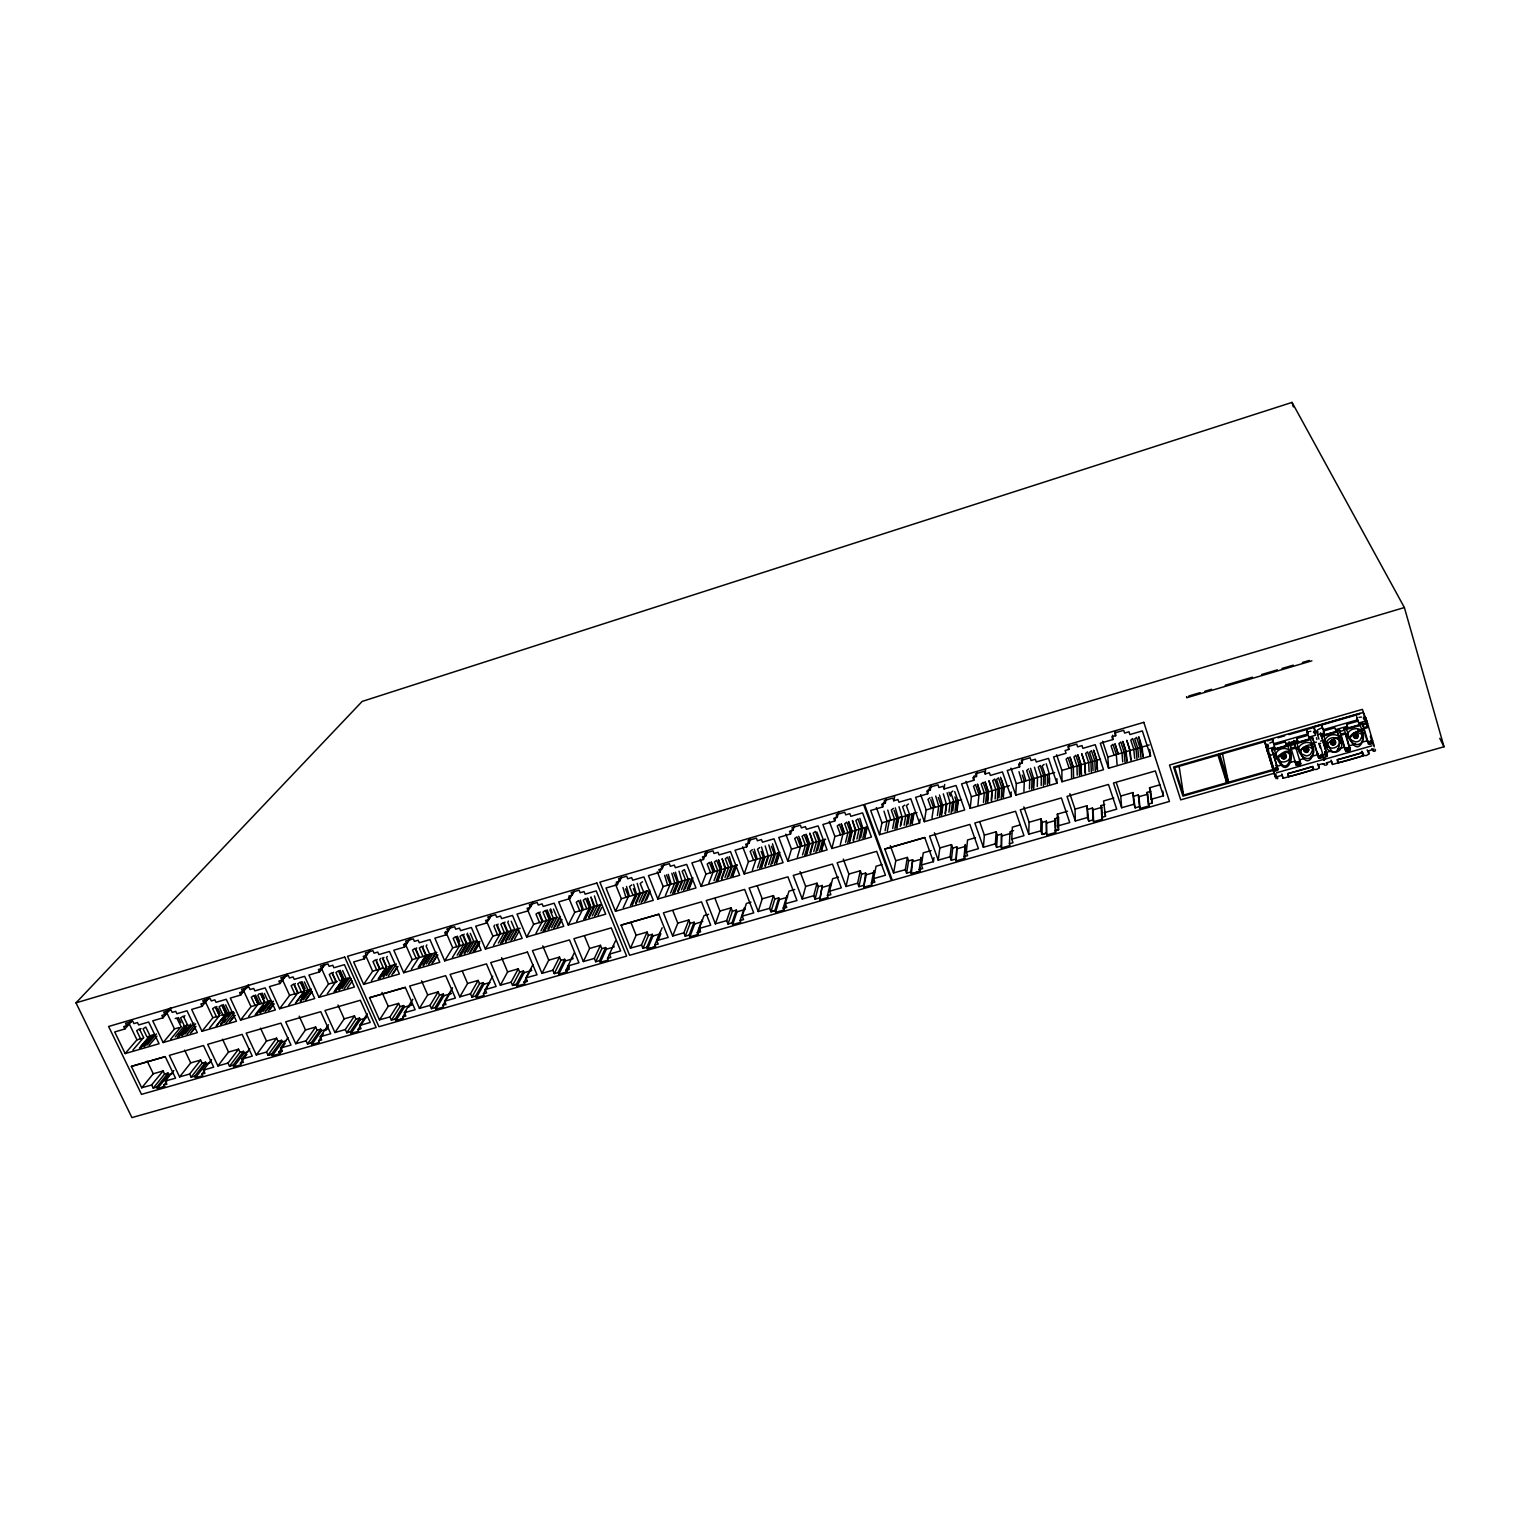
<?xml version="1.0" encoding="UTF-8"?>
<svg xmlns="http://www.w3.org/2000/svg" width="1520" height="1520" viewBox="0 0 1520 1520"><rect width="100%" height="100%" fill="white"/><g stroke="black" fill="none" stroke-linecap="round" stroke-linejoin="round"><path stroke-width="1.5" d="M1046.406 821.161L1046.273 833.131L1042.017 834.347L1042.207 822.377L1046.406 821.161L1046.881 834.917L1055.621 832.523L1054.994 818.71L1058.566 817.684L1057.35 814.15L1067.496 811.243M1055.583 832.447L1054.994 818.71M1049.199 783.104L1049.275 773.889L1046.216 763.762M1049.522 784.016L1049.56 777.841M1047.394 784.643L1047.489 774.326M1045.114 784.301L1045.228 775.067L1042.15 766.004L1044.107 764.389M1043.461 785.783L1043.613 775.466L1040.231 765.51L1038.274 767.144L1041.352 776.188L1041.2 785.441M1040.782 830.775L1040.991 818.843L1029.097 822.244L1028.717 834.214L1040.82 830.851L1042.055 834.423L1046.292 833.207L1046.919 835.012M1037.286 786.581L1037.495 777.328L1034.436 767.22M1033.372 787.702L1033.619 778.449L1030.56 768.341M1033.676 788.614L1033.961 778.278M1031.719 789.184L1032.023 778.829L1029.306 770.887M1029.458 788.842L1029.762 779.57L1026.665 770.545L1028.641 768.911M1023.91 791.464L1024.309 781.09L1022.276 775.124M1022.846 770.602L1025.886 780.691M1056.913 778.677L1056.913 783.218L1015.759 795.169L1007.247 770.488L1019.597 766.878L1018.666 764.142L1022.295 763.078L1022.485 758.632M1018.989 771.723L1022.029 781.812M1019.597 766.878L1019.787 762.413M1015.759 795.169L1016.329 783.674L1010.971 768.17M1000.787 846.203L996.569 847.4L997.386 835.297L1001.547 834.119L1001.414 847.97L1010.021 845.519L1009.413 843.733L1013.004 842.726L1011.769 839.154L1012.377 827.146L1020.395 824.828M1009.413 843.733L1010.059 831.668L1013.593 830.661M974.263 775.77L973.807 780.292L961.571 783.864L970.197 808.374L1010.971 796.556L1011.218 791.958M1001.414 847.97L1001.547 834.119M1003.048 796.689L1003.637 787.36L1000.597 777.271M1003.352 797.601L1004.017 787.17L1001.281 779.247M1001.243 798.209L1001.927 787.778L998.507 777.879L996.512 779.513L999.628 788.519L998.982 797.867M995.334 843.847L996.17 831.782L984.371 835.164L983.383 847.267L995.334 843.847L996.569 847.4M997.367 799.33L998.089 788.899L994.669 779L992.674 780.653L995.79 789.64L995.106 798.988M991.23 800.128L991.952 790.761L988.912 780.691L991.667 788.595M991.534 801.021L992.351 790.571M987.354 801.249L988.114 791.863L985.093 781.812L988.532 791.673L987.658 802.161M985.72 802.712L986.613 792.243L983.174 782.363L981.16 784.016L984.295 792.984L983.478 802.37M1010.971 796.556L1002.44 771.894L990.337 775.447L989.406 772.73L985.15 773.965L985.53 769.481M977.987 804.954L978.975 794.466L975.517 784.605L973.503 786.239L976.638 795.207M973.807 780.292L972.857 777.575L976.467 776.511L976.904 772.027M955.491 859.123L951.311 860.32L952.755 848.103L956.878 846.906L956.118 860.89L964.668 858.458L964.041 856.691L967.594 855.665L966.34 852.131L967.556 839.99L975.517 837.71M964.668 858.458L965.295 844.493L964.041 856.691M970.197 808.374L971.394 796.765L965.979 781.356M956.118 860.89L956.878 846.906M1313.28 750.785C1315.389 734.236 1288.485 745.883 1302.469 755.421M1277.617 778.791L1277.56 776.606L1282.12 775.238L1283.07 778.316L1288.542 776.758L1287.592 773.68L1312.824 766.498C1311.931 772.008 1322.172 769.101 1318.353 764.921L1322.894 763.629M956.764 809.951L957.885 800.508L954.731 791.578M957.087 810.863L958.322 800.299M1323.027 763.952L1325.003 765.339M954.997 811.471L956.27 800.907L954.883 796.974M950.057 856.786L951.501 844.607L939.835 847.951L938.22 860.168L950.057 856.786L951.311 860.32M1340.298 743.375C1342.996 728.042 1316.719 735.566 1327.397 747.061M952.755 811.11L953.914 801.667L950.76 792.737L952.793 791.084M951.159 812.573L952.47 802.009M1331.026 760.152L1332.527 764.465L1338.056 762.888L1337.125 759.772L1362.604 752.533C1361.673 758.081 1371.99 755.155 1368.19 750.937L1373.358 749.474M948.917 812.231L950.114 802.769L947.093 792.756M945.079 813.352L946.314 803.89L943.293 793.858M945.383 814.245L946.77 803.681M941.545 815.366L942.989 804.783M928.416 789.222L927.713 793.782L915.591 797.335L924.331 821.693L964.706 809.97L956.061 785.479L944.091 788.994L944.699 784.453M941.241 814.473L942.514 804.992L939.493 794.979M910.67 871.91L911.354 873.791L919.809 871.378L919.125 869.497L922.697 868.623L921.386 864.975L933.413 861.669L933.983 857.603M939.626 815.917L941.089 805.334L938.296 797.487M937.403 815.575L938.733 806.094L935.712 796.081M931.969 818.14L933.527 807.538L930.734 799.71M921.424 865.108L923.267 852.853L931.152 850.592M931.912 797.183L934.933 807.196M919.182 869.63L921.044 857.318L921.044 863.17M919.809 871.378L920.436 867.274M927.713 793.782L926.744 791.103L930.316 790.058L931.019 785.498M924.331 821.693L926.155 809.951L920.664 794.637M905.255 869.573L906.585 873.221L908.618 860.871L912.703 859.712L910.708 872.043L906.528 873.088M912.703 859.712L911.354 873.791L919.771 871.264M883.652 802.351L882.702 806.968L870.694 810.483L879.548 834.689L919.543 823.08L920.17 819.166M893.57 873.05L895.793 860.738L907.364 857.413L905.312 869.706L893.532 872.936L884.773 848.996L924.711 837.463L933.413 861.669M911.867 822.928L913.482 813.39M912.19 823.821L913.995 813.162L915.876 812.611M910.119 824.429L911.943 813.751M1307.675 749.74C1305.528 753.958 1303.818 746.605 1307.656 749.493M907.896 824.087L909.549 814.53L906.357 805.657L908.428 804.004M906.319 825.531L908.181 814.853L906.3 815.404M904.096 825.189L905.787 815.632L902.576 806.759L904.666 805.106M900.999 825.056L902.158 818.634M1357.189 735.756L1354.643 736.687M900.277 826.291L902.025 816.715L899.023 806.759M896.477 827.393L898.263 817.817L895.261 807.861M896.8 828.286L898.795 817.589L900.657 817.038M894.9 828.837L896.914 818.14L894.083 810.35M892.677 828.495L894.501 818.919L891.29 810.046L893.38 808.412M919.543 823.08L910.803 798.741L898.928 802.218L897.959 799.539L893.779 800.774L894.672 796.176M887.319 831.041L889.409 820.325L887.547 820.876M885.096 830.699L886.996 821.104L883.994 811.148M862.999 885.514L858.914 886.673L861.593 874.209L865.621 873.05L863.645 887.262L872.024 884.868L871.378 883.12L874.874 882.132L873.582 878.636L876.071 866.248L881.923 864.576M887.756 810.046L890.739 820.002M871.378 883.12L873.886 870.694L874.532 872.423L866.267 874.779L863.645 887.262M872.442 882.797L873.278 878.636M879.548 834.689L881.961 822.814L876.413 807.614M882.702 806.968L881.714 804.308L885.267 803.263L886.198 798.665M857.622 883.196L860.32 870.77L848.863 874.057L846.013 886.502L857.622 883.196L858.914 886.673M864.595 836.779L866.723 827.127M864.937 837.672L867.293 826.88L834.898 836.532L831.839 848.521L871.435 837.045L862.581 812.877L850.82 816.316L849.851 813.656L845.709 814.853L844.721 812.193L836.285 814.663L837.273 817.342L833.777 818.368L834.765 821.009L822.89 824.505L831.839 848.521M862.885 838.261L865.279 827.469M860.662 837.919L862.828 828.248L859.845 818.33M859.104 839.363L861.555 828.552L857.983 818.862L855.855 820.534L859.104 829.35L856.9 839.021M853.119 840.104L855.38 830.433L852.397 820.496L855.969 830.186L853.442 840.997M849.357 841.206L851.656 831.516L848.673 821.598L852.245 831.269L849.68 842.08M847.799 842.631L850.383 831.801L846.811 822.13L844.683 823.802L847.932 832.599L845.595 842.289M819.109 898.035L815.062 899.194L818.311 886.616L822.32 885.476L819.774 899.764L828.058 897.408L827.412 895.66L830.87 894.672L829.559 891.214L832.637 878.712L838.432 877.04M827.412 895.66L830.509 883.12M840.294 844.816L842.954 833.967L839.382 824.315L837.235 825.968L840.503 834.765M819.774 899.764L822.32 885.476M837.273 817.342L838.774 811.528M834.765 821.009L835.772 817.133M813.751 895.717L817.019 883.196L805.676 886.445L802.237 899.023L813.751 895.717L815.062 899.194M821.427 849.433L824.011 839.686M821.75 850.307L824.638 839.42M819.717 850.896L822.643 840.009M817.513 850.554L820.154 840.807L816.886 832.029M815.974 851.979L818.938 841.073L815.347 831.459L813.181 833.112L816.468 841.871L813.77 851.637M810.369 853.613L813.409 842.688L809.799 833.074L812.763 842.954L810.046 852.739M806.645 854.696L809.723 843.771L806.113 834.157L809.077 844.037L806.303 853.822M804.783 855.247L807.88 844.303L804.27 834.689L802.085 836.361L805.391 845.101L802.579 854.905M769.652 908.333L758.214 911.506L762.223 898.833L773.471 895.603L769.614 908.238L770.963 911.772L774.953 910.537L770.963 911.772L774.782 899.004L778.753 897.864L774.953 910.537L775.656 912.342L783.864 910.005L783.18 908.2L786.638 907.307L785.289 903.773L788.937 891.157L794.694 889.504M783.845 909.91L785.061 905.692M797.335 857.394L800.527 846.45L796.898 836.855L794.713 838.508L798.019 847.248M775.618 912.266L779.399 899.555L778.753 897.864M798.741 836.304L801.705 846.184M787.835 861.289L778.772 837.425L790.552 833.967L789.545 831.326L793.022 830.319L792.015 827.659L800.375 825.208L801.382 827.868L805.467 826.671L806.455 829.312L818.102 825.892L827.07 849.908L787.835 861.289L791.483 849.167L785.802 834.157M793.022 830.319L794.219 826.405M790.552 833.967L791.749 830.034M776.188 862.391L779.266 852.549M776.53 863.265L779.266 854.468M774.516 863.854L777.974 852.853M772.312 863.512L775.447 853.651L772.502 843.809M770.811 864.937L774.307 853.917L771.4 846.26M768.626 864.595L771.78 854.734L768.835 844.892M764.921 865.659L768.132 855.798L765.187 845.956M765.263 866.533L768.835 855.513M761.235 866.742L764.465 856.862L761.52 847.02M761.558 867.616L765.187 856.577M759.715 868.148L763.363 857.109L761.159 851.371M740.126 920.569L744.363 907.801L745.028 909.492L736.991 911.791L732.659 924.597L740.791 922.279L740.126 920.569L743.527 919.6L742.197 916.161L746.415 903.45L750.975 902.139M757.53 867.806L760.817 857.926L757.492 849.224L759.696 847.552M752.343 870.295L756.067 859.237L753.141 851.599M731.975 922.887L736.326 910.1L732.393 911.24L728.004 924.027L731.975 922.887L732.659 924.597M754.224 849.167L757.169 858.99M744.192 873.962L735.034 850.231L746.7 846.811L745.693 844.189L749.132 843.182L748.106 840.541L756.39 838.109L757.397 840.769L761.463 839.572L762.451 842.194L774.003 838.812L783.066 862.676L744.192 873.962L748.429 861.726L742.672 846.811M726.655 920.607L731.082 907.858L719.929 911.05L715.369 923.837L726.655 920.607L728.004 924.027M749.132 843.182L750.519 839.23M746.7 846.811L749.493 838.869M732.868 876.109L736.82 865.013M730.873 876.698L734.844 865.583M732.526 875.235L736.079 865.298M727.187 877.762L731.215 866.628L727.548 857.128L725.306 858.8L728.65 867.464L725.021 877.42M728.688 876.356L732.279 866.4L729.353 856.596M721.354 878.484L725.021 868.509L722.095 858.724L725.781 868.224L721.696 879.358M689.168 935.104L685.216 936.225L690.175 923.324L694.07 922.222L689.168 935.104L689.852 936.814L697.908 934.496L697.243 932.805L700.606 931.836L699.257 928.435L704.026 915.61L708.548 914.318M717.687 879.548L721.411 869.573L718.485 859.788L721.43 867.369M697.908 934.496L700.302 928.055M718.029 880.422L721.487 871.131M716.205 880.954L720.366 869.801L716.661 860.301L714.419 861.992L717.782 870.618L714.039 880.612M697.243 932.805L702.031 919.923L702.696 921.614M689.852 936.814L694.735 923.894L694.07 922.222M708.89 883.063L713.146 871.91L709.441 862.429L707.18 864.101L710.543 872.727M701.157 886.445L691.904 862.866L703.456 859.484L702.43 856.881L705.831 855.874L704.805 853.252L713.013 850.858L714.039 853.48L718.048 852.302L719.074 854.905L730.493 851.561L739.67 875.273L701.157 886.445L705.945 874.095L700.131 859.275M683.867 932.824L688.845 919.98L677.787 923.134L672.676 936.035L683.867 932.824L685.216 936.225M703.456 859.484L706.629 851.466M705.831 855.874L707.408 851.884M688.864 887.756L692.873 877.724M689.206 888.611L692.189 881.144M1282.272 756.238C1283.906 752.533 1287.516 758.423 1283.469 758.119C1279.498 756.447 1285.16 752.229 1285.464 756.561M1285.274 756.504L1282.329 756.96M687.23 889.2L691.714 877.971M683.582 890.245L688.123 879.035L684.399 869.573L682.138 871.264L685.52 879.852L681.435 889.903M685.064 888.858L689.111 878.807M1315.465 731.918L1317.897 731.538L1317.612 734.863M677.806 890.967L681.929 880.897L679.022 871.15M658.179 940.234L660.858 933.736L652.954 935.997L647.52 949.012L655.519 946.732L654.797 944.908L660.174 932.064M678.148 891.822L682.746 880.593M656.811 940.709L662.131 927.77M674.177 892.012L678.338 881.942L675.431 872.214M674.519 892.886L679.155 881.638M1362.053 738.587C1368.627 723.026 1339.348 727.529 1350.273 740.392M672.695 893.399L677.369 882.151L673.645 872.727M670.548 893.076L674.747 882.987L671.84 873.259M642.922 948.442L648.413 935.427L652.289 934.325L646.836 947.321L642.884 948.309L641.516 944.927L647.083 932.083L636.12 935.237L630.477 948.233L621.072 925.072L658.825 914.166L668.154 937.46L656.754 940.576L658.179 944.091L654.797 944.908M665.456 895.508L670.206 884.241L666.482 874.836M668.268 874.304L671.175 884.032M657.818 899.023L648.451 875.596L659.889 872.252L658.863 869.649L662.245 868.661L661.2 866.058L669.332 863.683L670.358 866.286L674.348 865.108L675.374 867.711L686.698 864.386L695.97 887.946L657.818 899.023L663.157 886.559L657.286 871.834M664.677 875.349L667.584 885.077M662.245 868.661L664.012 864.633M659.889 872.252L662.568 866.172M644.822 901.436L649.819 890.131M646.437 900.011L650.009 891.917M642.675 901.094L647.178 890.967M641.231 902.481L646.266 891.157L644.48 891.689M639.084 902.139L643.625 892.012L640.186 883.462L642.504 881.771M635.835 904.039L640.927 892.715M635.493 903.184L640.053 893.038L637.165 883.348M631.883 904.229L636.5 894.083L633.612 884.374M599.602 960.659L595.726 961.761L601.825 948.651L605.644 947.549L599.602 960.659L600.305 962.331L608.209 960.07L607.525 958.398L615.372 941.051M632.244 905.084L637.374 893.76L639.16 893.228M630.439 905.616L635.607 894.273L633.346 888.649M600.305 962.331L606.328 949.202L605.644 947.549M623.257 907.687L628.501 896.344L625.48 888.839M615.486 911.297L606.024 888.022L617.367 884.697L616.322 882.132L619.666 881.144L618.621 878.56L626.677 876.204L627.722 878.788L631.655 877.629L632.7 880.213L643.91 876.926L653.277 900.334L615.486 911.297L621.357 898.738L615.429 884.089M594.358 958.417L600.457 945.326L589.627 948.442L583.376 961.552L594.358 958.417L595.726 961.761M626.506 886.464L629.394 896.154M622.953 887.49L625.841 897.18M1308.511 750.348L1307.865 751.355A2.28 2.09 -11.3 0 1 1306.155 751.982L1304.483 751.279A2.622 2.413 -11.3 0 1 1303.837 749.626L1304.597 748.03A2.28 2.09 -11.3 0 1 1306.307 747.403L1307.979 748.106A2.622 2.413 -11.3 0 1 1308.625 749.759L1308.017 751.83A2.28 2.09 -11.3 0 1 1306.288 752.457L1304.635 751.735A2.622 2.413 -11.3 0 1 1303.989 750.101L1304.749 748.486A2.28 2.09 -11.3 0 1 1306.459 747.859L1308.131 748.581A2.622 2.413 -11.3 0 1 1308.758 750.215M1353.598 735.509L1354.263 734.502M617.367 884.697L620.312 878.579M619.666 881.144L621.623 877.078M598.006 915.135L601.692 907.535M558.809 974.168L565.345 960.944L564.661 959.291L558.106 972.496L558.809 974.168L566.637 971.926L569.411 966.264M594.434 916.18L600.02 904.742M595.878 914.812L600.856 904.571L574.75 912.323L568.271 924.996L558.714 901.892L569.924 898.605L573.173 892.411M592.306 915.838L597.322 905.597L594.453 895.945M566.637 971.926L565.953 970.254L574.275 952.85M589.095 917.738L594.738 906.281L590.919 896.971L593.807 906.642L588.753 916.883M585.181 917.909L590.273 907.668L587.404 897.997L590.444 905.445M585.542 918.764L591.223 907.307M583.756 919.277L589.456 907.82L585.637 898.51L583.281 900.22L586.758 908.675M560.88 960.374L559.512 957.087L552.881 970.254L554.268 973.598L560.88 960.374L564.661 959.291M576.65 921.348L582.426 909.872L578.607 900.581L576.251 902.272L579.728 910.727M580.374 900.068L583.243 909.701M565.953 970.254L569.221 969.323L567.834 965.979L578.949 962.806L569.487 939.949L532.437 950.627L541.994 973.37L548.758 960.165L559.512 957.087M557.175 927.105L561.165 919.429M558.733 925.699L561.963 919.524M553.641 928.131L559.683 916.617M555.047 926.763L560.443 916.465M569.924 898.605L568.879 896.04L572.185 895.071L574.351 890.967M524.153 982.186L527.383 981.255L525.958 977.854L532.912 964.63M517.047 985.986L524.115 972.667L523.412 971.033L516.344 984.333L517.085 986.062L524.856 983.839L524.115 982.11L531.107 968.829M551.513 927.789L556.947 917.472L553.451 909.036M547.979 928.815L553.451 918.498L549.955 910.062L550.601 908.884L552.14 912.589M548.34 929.67L554.439 918.137M544.806 930.696L550.962 919.144L547.105 909.891L546.459 911.088L549.974 919.505L544.464 929.841M543.058 931.209L549.214 919.657L545.357 910.404L542.982 912.114L546.478 920.531L540.93 930.867M519.669 972.097L512.544 985.416L511.138 982.091L518.282 968.829L519.669 972.097L523.412 971.033M536.009 933.261L542.241 921.69L538.403 912.437L535.99 914.147L539.505 922.564M527.44 952.071L490.713 962.578L500.384 985.264L507.623 971.888L518.282 968.829M532.152 903.697L528.143 910.841L517.028 914.09L526.68 937.061L533.672 924.274L557.365 917.377M540.132 911.943L539.486 913.121L542.982 921.538M514.482 939.341L518.814 931.589M528.143 910.841L527.079 908.295L530.366 907.345L533.368 902.006M476.406 997.652L483.968 984.238L483.265 982.623L475.684 996.018L476.406 997.652L484.101 995.467L483.398 993.814L486.609 992.902L485.203 989.596L492.67 976.258M483.398 993.814L489.82 982.338M510.986 940.348L517.503 928.739M512.373 938.999L518.206 928.606M508.877 940.006L514.748 929.613L511.214 921.234M505.381 941.032L511.29 930.62L507.756 922.241L508.44 921.044M505.742 941.868L512.316 930.24M502.246 942.894L508.858 931.247M479.541 983.687L478.154 980.419L470.497 993.795L471.922 997.082L479.541 983.687L483.265 982.623M500.498 943.388L507.148 931.76L503.253 922.564L500.821 924.274L504.374 932.634L498.389 943.065M501.885 942.039L507.832 931.627L504.298 923.248L504.982 922.051M493.525 945.421L500.232 933.774L496.356 924.578M485.203 989.596L496.109 986.48L486.476 963.889L450.091 974.396L459.819 996.854L467.59 983.459L478.154 980.419M490.998 915.781L486.685 922.982L475.665 926.212L485.412 949.031L492.917 936.149L520.144 928.226M498.085 924.084L497.382 925.281L500.916 933.641M494.627 925.091L493.924 926.288L497.458 934.648M473.157 951.501L478.952 941.735M435.898 1009.204L443.954 995.695L443.251 994.08L435.176 1007.57L435.898 1009.204L443.536 1007.019L442.814 1005.385L446.006 1004.473L444.581 1001.205L452.542 987.772M474.677 950.114L479.864 941.374M442.814 1005.385L450.794 991.914M475.038 950.95L479.655 943.141M471.067 951.159L477.318 940.671L452.713 947.872L444.695 960.849L434.872 938.163L445.797 934.971L451.535 925.889M486.685 922.982L485.621 920.455L488.87 919.505L491.017 915.914M469.68 952.508L476.672 940.785M467.59 952.166L473.879 941.678L470.307 933.356M464.132 953.173L470.44 942.685L466.887 934.344L467.628 933.147M439.565 995.144L438.159 991.895L430.008 1005.366L431.452 1008.634L439.565 995.144L443.251 994.08M464.493 954.009L471.542 942.286M459.287 955.51L466.393 943.787L462.479 934.648L460.028 936.358L463.581 944.68L457.197 955.187M460.655 954.18L467.02 943.673L463.448 935.351L464.189 934.154M461.016 955.016L468.103 943.293M452.371 957.524L459.553 945.782L455.639 936.643L453.169 938.353L456.741 946.675M444.581 1001.205L455.392 998.108L445.664 975.669L409.621 986.062L419.425 1008.387L427.69 994.897L438.159 991.895M402.705 1016.975L406.315 1011.161M408.747 1007.285L411.16 1003.409M395.067 1019.008L395.846 1020.756L403.408 1018.59L402.648 1016.861L405.84 1016.063L404.358 1012.7L412.851 999.286M395.846 1020.756L404.396 1007.152L411.863 1005.024M431.927 963.3L436.867 955.434M433.428 961.913L437.855 954.883M429.837 962.958L436.506 952.413M404.396 1007.152L403.674 1005.556L395.124 1019.122L391.362 1020.072M403.674 1005.556L400.026 1006.601L391.419 1020.186L389.918 1016.823M428.488 964.288L435.936 952.508M423.339 965.789L430.844 953.99M426.417 963.965L433.105 953.401M400.026 1006.601L398.601 1003.39L389.975 1016.937L379.43 1019.806L369.531 997.633L405.27 987.316L415.131 1009.736L404.358 1012.7M422.978 964.953L429.704 954.389L426.113 946.105L426.892 944.889M418.19 967.29L425.752 955.472L421.8 946.39L419.311 948.1L422.902 956.365M419.539 965.96L426.303 955.377L422.712 947.112L423.491 945.896M419.9 966.796L427.443 954.978M379.487 1019.939L388.227 1006.354L398.601 1003.39M411.331 969.266L418.969 957.448L415.017 948.366L412.528 950.095L416.119 958.341M410.704 937.878L404.605 947.036L393.794 950.209L403.693 972.743L412.205 959.671L436.715 952.527M416.708 947.872L415.91 949.088L419.52 957.353M351.177 1033.353L360.259 1019.673L359.537 1018.077L350.455 1031.738L351.177 1033.353L358.663 1031.225L357.941 1029.61L366.947 1015.949M391.837 974.871L397.062 966.967M393.319 973.503L398.012 966.416M357.941 1029.61L361.076 1028.717L359.613 1025.468L367.308 1013.802M388.436 975.859L396.321 963.984M386.365 975.536L393.452 964.896M382.964 976.524L390.07 965.865L386.46 957.657L387.277 956.422M383.325 977.341L391.267 965.447M355.908 1019.103L354.483 1015.911L345.325 1029.553L346.788 1032.783L355.908 1019.103L359.537 1018.077M379.924 978.329L386.764 968.126M378.214 978.823L386.213 966.929L382.242 957.904M379.563 977.512L386.707 966.853L383.078 958.626L383.914 957.41M371.431 980.799L379.506 968.886L376.314 961.666M359.613 1025.468L370.234 1022.447L360.335 1000.274L324.957 1010.496L334.932 1032.536L344.204 1018.856L354.483 1015.911M380.551 958.398L379.715 959.614L383.344 967.841M370.291 949.905L364.382 958.816L353.647 961.951L363.641 984.371L372.628 971.185L383.686 967.974M377.188 959.367L376.352 960.602L379.981 968.81M311.885 1044.563L321.423 1030.788L320.701 1029.192L311.144 1042.948L311.885 1044.563L319.314 1042.435L318.573 1040.839L321.67 1039.946L320.207 1036.735L328.472 1024.746M318.573 1040.839L323.304 1033.961M325.679 1030.522L328.054 1027.083M317.11 1030.218L315.666 1027.045L306.052 1040.782L307.515 1043.993L317.11 1030.218L320.701 1029.192M347.529 987.848L352.298 981.008M344.147 988.836L351.329 978.557M339.093 990.299L347.529 978.31M342.095 988.494L349.619 977.778M335.73 991.268L344.185 979.279L340.176 970.311L339.283 971.546L342.95 979.716L335.35 990.451M338.732 989.482L346.275 978.747L342.627 970.577M320.207 1036.735L330.733 1033.733L320.758 1011.693L285.684 1021.82L295.735 1043.727L305.482 1029.971L315.666 1027.045M334.039 991.762L342.532 979.773L338.504 970.805L335.939 972.515L339.606 980.685M327.313 993.719L335.863 981.711L331.835 972.743L329.289 974.472L332.956 982.623M285.171 1043.404L278.958 1052.049L279.718 1053.721L272.327 1055.754L282.34 1041.884L285.969 1040.858M324.995 964.516L319.542 971.945L308.921 975.061L318.991 997.329L328.529 984.048L337.269 981.483M279.699 1053.645L282.169 1050.187M282.017 1051.175L278.958 1052.049L282.055 1051.251L280.535 1047.983L287.983 1037.647M333.507 972.268L332.614 973.503L336.281 981.654M282.34 1041.884L281.599 1040.307L271.586 1054.158L268.014 1055.26L266.513 1051.992L276.583 1038.179L278.046 1041.333L267.976 1055.184L271.586 1054.158L272.365 1055.83M306.793 998.849L312.037 991.667M303.449 999.818L311.334 989.026M305.482 1000.16L311.771 991.553M300.105 1000.806L308.028 989.995L304.342 981.863M300.485 1001.623L309.32 989.539M296.761 1001.775L304.722 990.945L301.036 982.832L301.967 981.597L305.197 988.722M324.292 964.877L321.556 968.582L318.421 969.494L319.542 971.945M300.941 997.405L304.741 992.237M280.535 1047.983L291.023 1045.076L280.915 1023.112L246.164 1033.125L256.329 1054.994L266.494 1041.067L276.583 1038.179M295.469 1003.067L304.361 990.983L300.314 982.072L297.73 983.801L301.416 991.914M288.8 1005.005L297.768 992.902L293.702 984.01L291.118 985.739L294.804 993.833M233.814 1066.812L244.283 1052.866L243.542 1051.308L233.073 1065.235L233.814 1066.812L241.129 1064.741L240.388 1063.145L246.867 1054.443M240.388 1063.145L243.428 1062.271L241.927 1059.098L249.717 1048.686M287.147 974.187L279.984 983.535L269.458 986.613L279.604 1008.748L289.617 995.372L302.613 991.591M295.355 983.516L294.424 984.77L298.11 992.883M1268.193 747.156C1270.017 743.66 1263.424 745.598 1266.92 747.517M240.008 1052.315L238.545 1049.18L228.019 1063.069L229.501 1066.242L240.008 1052.315L243.542 1051.308M268.47 1010.743L273.714 1003.808M269.895 1009.413L273.999 1003.979M265.145 1011.712L273.049 1001.3M266.437 1010.42L273.315 1001.357M1275.964 776.853L1276.021 778.639M263.112 1011.37L271.396 1000.502M241.927 1059.098L252.282 1056.134L242.136 1034.379L207.689 1044.316L217.892 1065.957L228.532 1052.049L238.545 1049.18M259.806 1012.339L268.128 1001.452L264.404 993.396M260.186 1013.156L269.458 1000.996M1331.33 741.019L1330.703 742.121A2.755 2.527 -12.5 0 0 1331.387 744.439L1332.527 745.028A2.413 2.204 -12.4 0 0 1334.94 744.344L1335.586 743.242A2.755 2.527 -12.4 0 0 1334.883 740.924L1333.743 740.335A2.413 2.204 -12.5 0 0 1331.292 740.981M255.227 1014.6L264.841 1002.421L261.136 994.346L262.105 993.092L264.556 998.412M279.984 983.535L278.863 981.103L281.979 980.191L286.273 974.586M256.88 1014.106L263.53 1005.423M1365.777 719.34C1367.734 716.205 1361.369 717.174 1364.162 719.587M248.615 1016.519L258.001 1004.34L253.916 995.486L251.294 997.215L255.018 1005.271M195.434 1077.756L206.34 1063.734L205.599 1062.176L194.693 1076.179L195.434 1077.756L202.673 1075.704L201.932 1074.108L204.934 1073.253L203.452 1070.099L211.546 1059.63M201.932 1074.108L204.63 1070.612M248.615 985.15L240.73 995.03L230.299 998.089L240.54 1020.091L250.99 1006.62L270.332 1000.996M202.103 1063.183L200.621 1060.067L189.639 1074.032L191.14 1077.186L202.103 1063.183L205.599 1062.176M229.273 1022.276L234.764 1015.303M230.679 1020.946L234.973 1015.493M225.986 1023.245L234.441 1012.833M223.972 1022.903L232.617 1011.959M221.939 1020.376L227.506 1013.384L223.383 1004.568L222.376 1005.841L226.119 1013.859L217.398 1024.803M220.685 1023.853L229.368 1012.909L225.625 1004.872M203.452 1070.099L213.693 1067.154L203.49 1045.532L169.328 1055.374L179.607 1076.901L190.703 1062.898L200.621 1060.067M221.065 1024.67L225.207 1019.426M227.981 1015.93L230.755 1012.434M240.73 995.03L239.609 992.598L242.687 991.705L247.931 985.131M216.144 1026.095L225.872 1013.859L221.768 1005.043L219.127 1006.791L222.87 1014.809M164.597 1086.553L157.415 1088.605L168.815 1074.602L168.055 1073.063L156.731 1087.142L157.472 1088.719L164.654 1086.667L163.856 1084.976L166.896 1084.235L165.319 1080.986L173.812 1070.574M163.894 1085.09L166.725 1081.575M209.589 1027.995L219.393 1015.74L215.27 1006.943L212.629 1008.672L216.372 1016.69M208.867 998.07L202.008 1006.373L191.672 1009.413L201.97 1031.282L212.876 1017.735L217.436 1016.405M164.597 1074.051L153.216 1088.149L151.639 1084.9L163.115 1070.954L164.597 1074.051L168.055 1073.063M216.904 1006.468L215.878 1007.741L219.621 1015.74M190.266 1033.448L195.985 1026.418M191.653 1032.118L194.636 1028.451M185.003 1034.056L194.028 1023.055M165.319 1080.986L175.56 1078.193L165.205 1056.571L131.347 1066.337L141.74 1087.845L153.273 1073.766L163.115 1070.954M187.017 1034.398L195.624 1023.853M181.754 1035.006L190.798 1023.986M182.134 1035.804L190.779 1025.259M177.251 1037.229L187.397 1024.917M178.486 1035.956L187.568 1024.917L183.255 1016.158L180.576 1017.887L184.357 1025.867L175.237 1036.887M178.866 1036.754L186.105 1027.957M202.008 1006.373L200.887 1003.96L203.927 1003.067L208.031 998.108M170.753 1039.11L180.975 1026.779M171.551 1007.779L163.001 1017.811L152.741 1020.813L163.134 1042.549L174.477 1028.926L178.98 1027.596M183.806 1016.956L184.87 1015.683M177.365 1018.837L178.429 1017.564L180.918 1022.808M149.074 1045.342L156.978 1036.165M144.229 1046.748L154.717 1034.379M147.06 1045.019L156.446 1033.942M140.619 1046.881L150.043 1035.804L145.749 1027.064L143.051 1028.812L146.851 1036.735M140.999 1047.698L151.525 1035.31M143.849 1045.95L153.235 1034.873M139.384 1048.154L149.929 1035.766M132.962 1050.016L143.564 1037.628M163.001 1017.811L161.861 1015.417L164.882 1014.524L170.563 1007.855M132.278 1020.566L124.868 1028.983L114.703 1031.947L125.153 1053.569L136.952 1039.851L141.417 1038.54M139.859 1029.743L140.98 1028.47M124.868 1028.983L123.728 1026.589L126.73 1025.715L131.157 1020.68M76 1002.858L362.14 701.442L1292.057 402.401L1404.385 607.544L1444 746.776L131.917 1117.599L76 1002.858L1404.385 607.544M1267.965 744.249L1267.566 744.648A6.935 2.337 -16.1 0 0 1267.167 746.054M1317.878 729.809L1317.004 730.607A7.011 2.356 -15.6 0 0 1316.681 731.994M1318.486 729.429L1319.17 729.049A6.118 2.052 -15.6 0 1 1321.583 728.08M1315.484 733.742L1313.508 732.336L1315.94 731.975M1320.633 743.451L1318.942 743.584M1188.83 695.989L1200.192 692.645M1204.733 691.296L1211.554 689.282M1225.177 685.273L1252.442 677.217M1261.543 674.538L1277.427 669.845M1281.987 668.496L1293.33 665.152M1302.431 662.473L1309.233 660.459M1311.893 660.82L1186.759 697.737L1186.569 696.654M1068.788 749.436L1065.121 750.519L1066.033 753.274L1053.569 756.922L1061.967 781.755L1103.52 769.709L1095.236 744.705L1082.886 748.334L1081.974 745.579L1077.642 746.852L1076.711 744.078L1067.857 746.681L1068.788 749.436L1068.712 745.066M1115.338 731.367L1115.68 735.699L1111.956 736.782L1112.868 739.537L1100.29 743.223L1108.574 768.227L1150.526 756.067L1149.709 749.417M175.218 1018.495L176.814 1018.039L181.146 1026.798M375.516 959.861L372.989 961.59L376.618 969.798M631.826 884.906L629.508 886.597L632.947 895.109M752.4 849.699L750.177 851.371L753.521 860.054M930.031 797.753L927.96 799.387L931.152 808.298M381.178 968.392L382.869 967.898M626.734 896.857L628.501 896.344M633.821 894.786L635.607 894.273M148.124 1036.602L154.812 1034.645M183.483 1026.285L188.005 1024.974M221.008 1015.265L233.339 1011.769M306.014 990.508L307.667 990.033M340.86 980.248L350.398 977.664M388.094 966.682L394.725 964.763M621.357 898.738L647.71 891.062M663.157 886.559L689.738 878.807M705.945 874.095L737.238 864.975M748.429 861.726L780.007 852.511M791.483 849.167L825.645 839.23M881.961 822.814L917.035 812.592M926.155 809.951L961.552 799.634M971.394 796.765L1009.356 785.707M1016.329 783.674L1054.652 772.521M1061.967 781.755L1061.891 770.412L1100.575 759.145M1108.574 768.227L1107.833 757.017L1149.177 744.971M125.153 1053.569L159.068 1043.727L148.675 1022.01L138.624 1024.955L137.484 1022.561L133.931 1023.587L132.791 1021.193L125.571 1023.302L126.73 1025.715M163.134 1042.549L197.315 1032.631L187.017 1010.781L176.871 1013.745L175.731 1011.351L172.159 1012.396L171.019 1009.964L163.723 1012.111L164.882 1014.524M201.97 1031.282L236.474 1021.269L226.233 999.286L216.011 1002.288L214.871 999.856L211.28 1000.92L210.14 998.488L202.787 1000.635L203.927 1003.067M240.54 1020.091L275.329 1009.983L265.183 987.886L254.847 990.907L253.726 988.475L250.097 989.539L248.976 987.088L241.566 989.254L242.687 991.705M279.604 1008.748L314.716 998.564L304.646 976.315L294.215 979.374L293.113 976.923L289.446 977.987L288.325 975.536L280.858 977.721L281.979 980.191M318.991 997.329L354.407 987.05L344.413 964.668L333.906 967.746L332.804 965.276L329.099 966.359L327.978 963.889L320.454 966.093L328.529 984.048M363.641 984.371L399.418 973.997L389.5 951.463L378.879 954.56L377.777 952.09L374.053 953.173L372.951 950.684L365.332 952.926L366.434 955.415L363.28 956.346L364.382 958.816M403.693 972.743L439.793 962.274L429.951 939.607L419.254 942.742L418.171 940.253L414.39 941.355L413.307 938.847L405.612 941.089L406.714 943.597L403.522 944.547L404.605 947.036M444.695 960.849L481.118 950.285L471.371 927.466L460.579 930.639L459.496 928.131L455.696 929.233L454.613 926.706L446.861 928.986L447.944 931.513L444.714 932.463L445.797 934.971M485.412 949.031L522.158 938.372L512.506 915.42L501.6 918.612L500.536 916.085L496.698 917.206L495.615 914.679L487.787 916.978L488.87 919.505M526.68 937.061L563.749 926.307L554.192 903.203L543.191 906.433L542.127 903.887L538.251 905.027L537.187 902.462L529.302 904.78L530.366 907.345M568.271 924.996L605.682 914.147L596.22 890.891L585.105 894.159L584.06 891.594L580.165 892.734L579.101 890.169L571.14 892.506L572.185 895.071M131.404 1066.451L165.262 1056.685M369.588 997.747L405.327 987.43M621.11 925.186L658.882 914.299M884.83 849.11L924.768 837.596M1360.058 713.241L1173.554 767.03L1182.921 796.138L1274.976 769.899M1314.743 726.997L1359.564 714.077M1265.21 741.513L1219.8 754.604L1228.521 782.23L1273.798 769.31M1266.996 740.943L1273.589 739.043M1277.997 737.77L1284.609 735.87M1288.998 734.597L1313.223 727.624M1273.285 742.273L1273.741 743.755L1307.846 733.97L1307.314 732.279M1322.761 728.232L1323.198 729.752L1357.626 719.834L1356.98 717.516M1291.069 748.258L1289.682 743.698L1285.825 743.793L1297.51 740.43L1297.795 741.361L1294.223 742.387L1293.615 740.449L1295.61 746.966L1291.069 748.258L1289.834 744.135L1287.573 744.781L1287.953 746.016L1274.463 749.892L1274.083 748.657L1271.841 749.303L1272.981 753.464L1271.556 748.904L1274.786 747.973L1273.95 745.085L1285.255 741.836L1285.54 742.767M1297.187 739.423L1296.902 738.492L1308.245 735.224L1309.176 738.093L1312.425 737.162L1313.774 741.76L1312.406 737.656L1310.145 738.302L1310.525 739.537L1296.959 743.432L1296.598 742.197L1298.574 748.6L1296.313 749.246M1339.576 730.493L1321.317 735.718L1320.462 732.906L1321.146 734.844L1324.414 733.913L1323.445 731.044L1334.864 727.757L1335.852 730.626L1339.443 729.581L1340.754 734.217L1345.333 732.906L1344.041 728.27L1347.651 727.225L1346.625 724.375L1358.101 721.069L1359.146 723.938L1362.433 722.988L1362.984 724.869L1366.062 723.995M1266.749 749.265L1275.356 777.157L1264.45 740.81L1266.749 749.265L1274.501 747.042L1274.786 747.973M1314.762 735.471L1308.891 737.162L1309.176 738.093M1318.258 734.654L1324.129 732.963L1324.414 733.913M1347.366 726.294L1335.567 729.676L1335.852 730.626M1358.861 722.988L1366.765 720.708L1373.966 745.237M1289.511 743.166L1294.052 741.874M1323.977 754.889L1326.884 753.901L1323.217 741.741L1325.497 741.076L1323.331 734.711L1321.051 735.357L1322.476 739.442L1321.146 734.844M1346.91 748.125L1348.202 752.438L1347.556 750.728L1345.77 751.241L1341.514 736.497L1339.215 737.143L1336.954 730.797L1339.234 730.132L1340.754 734.217M1343.775 728.821L1346.055 728.175L1348.392 734.521L1346.093 735.167L1350.33 749.93L1348.544 750.443L1347.803 747.707L1349.19 752.153L1348.544 750.443M1271.86 749.74L1312.634 738.036M1272.05 749.968L1287.782 745.446M1296.788 742.862L1308.074 739.613M1323.502 735.376L1334.845 732.127M1348.506 728.194L1362.186 724.28M1290.252 745.56L1294.793 744.268M1337.334 732.032L1323.692 735.946L1323.331 734.711M1087.066 805.714L1087.503 817.513L1075.324 820.99L1075.039 809.153L1087.066 805.714L1088.719 821.123L1093.013 819.888L1092.481 808.051L1088.244 809.267M1113.799 798.038L1103.577 800.983L1105.458 816.335L1101.791 817.38L1102.399 819.185L1093.602 821.693L1093.013 819.888M1132.856 792.566L1133.958 804.232L1121.665 807.747L1120.734 796.043L1132.856 792.566L1135.155 807.861L1139.487 806.626L1138.309 794.922L1134.034 796.157M1139.487 806.626L1140.076 808.45L1148.949 805.923L1148.36 804.099L1152.046 803.054L1149.519 787.778L1159.855 784.833M1362.034 723.577L1363.687 727.624L1368.285 726.313M1268.763 755.801L1275.527 753.844L1275.926 755.098L1273.665 755.744L1278.035 769.69L1276.895 769.994L1276.211 767.942M1316.415 742.14L1311.855 743.432L1312.235 744.686L1314.515 744.04L1318.182 756.2L1322.742 754.889M1320.557 741.133L1325.117 739.822L1325.497 741.076M1336.954 730.797L1338.835 735.889L1348.012 733.267L1348.392 734.521M1366.974 727.833L1361.806 729.315L1362.167 730.569L1364.466 729.904L1368.076 742.159L1372.636 740.734L1369.083 741.76L1369.786 744.382L1371.591 743.869L1370.888 741.095M1298.574 748.6L1298.194 747.346L1289.131 749.949L1289.511 751.203L1291.772 750.557L1295.515 762.812L1297.301 762.299M278.046 1041.333L281.599 1040.307M1101.791 817.38L1101.145 805.581L1104.755 804.536M1148.36 804.099L1147.049 792.414L1150.697 791.369L1149.519 787.778M168.815 1074.602L172.349 1073.595M206.34 1063.734L209.912 1062.708M244.283 1052.866L247.893 1051.84M321.423 1030.788L326.933 1029.211M360.259 1019.673L365.807 1018.077M443.954 995.695L451.497 993.548M483.968 984.238L489.687 982.604M524.115 972.667L531.791 970.463M565.345 960.944L573.097 958.721L572.413 957.068M606.328 949.202L614.137 946.979L613.472 945.307M694.735 923.894L700.701 922.184M779.399 899.555L787.512 897.237L786.866 895.546L783.18 908.2L786.6 907.212M822.966 887.186L831.155 884.83M913.33 861.441L921.671 859.047M957.486 848.654L965.922 846.241M1002.155 835.867L1010.667 833.435M1047.014 822.928L1055.583 820.477M1093.602 821.693L1093.089 809.837L1101.753 807.348L1101.145 805.581M1140.076 808.45L1138.898 796.708L1147.638 794.219L1147.049 792.414M141.702 1087.731L151.696 1085.014M179.607 1076.901L189.639 1074.032M217.892 1065.957L228.019 1063.069M256.291 1054.918L266.532 1052.068M295.735 1043.727L306.052 1040.782M334.932 1032.536L345.325 1029.553M419.425 1008.387L430.008 1005.366M459.819 996.854L470.497 993.795M500.346 985.169L511.157 982.167M525.958 977.854L537.016 974.795L527.421 951.995M541.994 973.37L552.881 970.254M630.42 948.1L641.573 945.06M699.257 928.435L710.695 925.167L701.518 901.854L663.423 912.855L672.676 936.035M742.197 916.161L753.73 912.874L744.648 889.409L706.211 900.505L715.369 923.837M785.289 903.773L796.974 900.524L787.949 876.831L749.151 888.022L758.252 911.582M829.559 891.214L841.32 887.851L832.447 864.082L793.269 875.387L802.237 899.023M873.582 878.636L885.457 875.235L876.679 851.333L837.14 862.733L846.013 886.502M966.34 852.131L978.443 848.673L969.893 824.429L929.575 836.076L938.22 860.168M1011.769 839.154L1023.986 835.658L1015.55 811.262L974.852 823.004L983.383 847.267M1054.994 830.737L1058.623 829.692L1057.369 826.025L1069.738 822.586L1061.397 797.943L1020.3 809.799L1028.755 834.29M1104.242 812.725L1116.706 809.172L1108.498 784.453L1067.021 796.423L1075.324 820.99M1150.868 799.406L1163.427 795.815L1162.819 791.179M1275.565 765.681L1276.705 765.358L1277.389 767.828L1272.867 769.12M1318.505 753.426L1317.365 753.749L1318.676 758.1L1321.792 757.872M1325.212 758.974L1324.623 757.264L1326.409 756.751L1324.889 751.792L1326.029 751.469L1326.884 753.901M1273.304 754.053L1277.085 766.27L1281.569 764.997M1290.537 762.432L1295.021 761.159L1296.237 765.149L1298.004 764.655M1304.027 758.594L1299.524 759.867L1300.759 763.876L1298.973 764.37L1299.505 766.118L1298.536 766.384L1297.225 762.109M1310.791 756.656L1317.555 754.737M1330.703 751.165L1326.181 752.457L1327.34 755.82L1326.2 756.143L1324.889 751.792M1337.505 749.227L1344.307 747.289L1345.77 751.241M1345.77 735.68L1348.848 745.978L1355.669 744.04M1362.49 742.083L1367.05 740.791L1369.786 744.382M524.115 982.11L527.364 981.179M1054.975 830.642L1058.604 829.616L1058.566 817.684M153.159 1088.035L156.731 1087.142M191.14 1077.186L194.693 1076.179M229.501 1066.242L233.073 1065.235M307.515 1043.993L311.144 1042.948M346.788 1032.783L350.455 1031.738M431.452 1008.634L435.176 1007.57M471.922 997.082L475.684 996.018M554.268 973.598L558.106 972.496M607.525 958.398L610.831 957.467L609.444 954.104L620.673 950.893L611.287 927.884L573.914 938.676L583.376 961.552M1295.439 762.546L1299.999 761.387L1300.759 763.876M1324.604 754.547L1325.668 754.148M1345.048 748.619L1349.76 747.536L1345.029 748.467M1226.697 782.743L1217.976 755.136L1174.713 767.6L1183.567 795.055L1226.697 782.743L1223.942 769.595M1276.211 767.904L1274.425 768.417M395.789 1020.642L403.37 1018.476M647.482 948.879L655.481 946.599M1277.066 770.621L1275.299 771.115L1274.482 768.588M1273.456 773.452L1180.736 799.862L1169.507 765.054L1362.433 709.365L1367.791 727.567M1276.477 772.806L1324.053 759.259M1325.82 758.936L1371.781 745.845M1327.036 762.641L1331.596 761.349L1332.527 764.465M1288.865 776.663L1313.451 769.69L1312.501 766.593A110.599 36.955 -16 0 1 1287.915 773.585L1288.865 776.663A110.542 37.088 -15.9 0 0 1313.451 769.69M1338.379 762.793L1363.212 755.744L1362.281 752.628A111.682 37.126 -15.5 0 1 1337.448 759.677L1338.379 762.793A111.644 37.259 -15.5 0 0 1363.212 755.744L1361.521 751.469M1326.314 765.149L1327.625 763.838L1326.276 762.603M1361.502 717.098L1360.685 717.136A6.175 2.052 -15.3 0 0 1358.956 717.402M1371.591 748.847L1372.845 749.037A7.03 2.451 -15.1 0 1 1373.339 749.227C1370.964 752.324 1377.633 751.735 1374.821 749.132M1357.645 729.79L1360.457 731.462A7.087 6.46 -13.4 0 1 1362.148 735.889L1360.077 740.202A6.156 5.605 -13.4 0 1 1355.46 741.893L1350.995 739.974A7.087 6.46 -13.4 0 1 1349.456 737.162M1357.189 734.198L1355.992 733.856A2.299 2.09 -13.4 0 0 1354.206 734.445M1354.434 737.694L1355.612 738.036A2.299 2.09 -13.4 0 0 1357.341 737.39L1358.12 735.775A2.66 2.413 -13.4 0 0 1357.493 734.122M1278.244 760.931L1279.859 762.052M1331.843 743.375L1333.819 743.565L1334.541 741.779M1357.664 734.578L1355.821 733.4A2.299 2.09 -13.4 0 0 1354.092 734.046L1353.484 736.117A2.66 2.413 -13.4 0 0 1354.13 737.77M1356.98 735.205C1351.66 733.685 1357.436 740.677 1357.189 735.509M1337.429 737.751C1345.618 745.978 1327.226 753.825 1326.58 742.406M1334.541 741.855L1332.299 741.342L1331.748 743.508M1304.939 750.367L1307.067 751.393L1307.637 749.36M1277.066 778.316L1276.762 777.423M1439.782 738.34L1444 746.776M143.659 1037.666L139.384 1028.926L136.686 1030.674L140.486 1038.597M128.725 1022.751L136.952 1039.851M147.155 1061.074L153.273 1073.766M184.623 1050.13L190.703 1062.898M166.117 1011.332L174.477 1028.926M222.509 1039.205L228.532 1052.049M217.721 1008.235L220.191 1013.517M204.592 1000.027L212.876 1017.735M1357.626 719.834L1357.075 718.162M1276.99 759.43C1270.511 748.866 1290.841 743.147 1291.24 755.364M260.509 1028.147L266.494 1041.067M1289.131 752.932C1294.47 761.653 1277.693 766.384 1277.351 756.314M261.573 1003.371L257.849 995.315L258.818 994.042L260.471 993.567L264.537 1002.44M259.635 1003.865L255.55 995.011L254.581 996.265L258.286 1004.321M243.675 990.812L250.99 1006.62M1321.013 755.136L1319.36 756.01L1320.006 758.385M282.34 979.469L289.617 995.372M299.193 1016.177L305.482 1029.971M337.953 1004.986L344.204 1018.856M365.484 955.073L372.628 971.185M382.033 992.389L388.227 1006.354M405.118 943.445L412.205 959.671M421.553 980.856L427.69 994.897M462.384 971.337L467.59 983.459M459.705 941.621L457.349 936.149L456.589 937.365L460.161 945.668M445.683 931.551L452.713 947.872M468.407 934.971L470.744 940.462M486.818 921.785L492.917 936.149M501.6 957.657L507.623 971.888M542.773 945.858L548.758 960.165M527.63 909.834L533.672 924.274M1366.765 720.708L1363.345 712.5L1313.451 726.883L1314.876 731.044M1367.601 723.558L1367.183 722.532L1344.155 729.163L1344.592 730.151L1340.013 731.462L1339.633 730.455M568.765 897.769L574.75 912.323M584.535 936.111L589.627 948.442M1371.591 740.487L1374.194 746.852M600.457 945.326L601.825 948.651M1362.851 724.812L1362.49 723.9L1362.984 724.869M1368.076 742.159L1367.107 739.746L1368.399 744.116M646.798 947.188L647.52 949.012M631.104 922.811L636.12 935.237M1362.167 730.569L1359.754 724.242L1360.115 725.496L1346.435 729.429L1346.055 728.175M1359.146 723.938L1358.101 721.069M652.289 934.325L652.954 935.997M647.083 932.083L648.413 935.427M1367.183 749.854L1368.893 754.129M672.809 910.651L677.787 923.134M688.845 919.98L690.175 923.324M1362.053 751.317L1363.744 755.592M1307.789 749.835L1305.908 748.334L1304.958 750.481M714.951 871.378L711.246 861.897L714.172 871.682M715.008 898.472L719.929 911.05M736.326 910.1L736.991 911.791M731.082 907.858L732.393 911.24M1354.605 736.839L1355.403 734.35L1357.322 735.851M1347.651 727.225L1346.625 724.375M757.359 886.179L762.223 898.833M773.471 895.603L774.782 899.004M1348.848 745.978L1350.33 749.93M817.019 883.196L818.311 886.616M799.463 838.223L801.629 843.999M800.052 871.587L805.676 886.445M829.293 821.427L834.898 836.532M843.296 859.104L848.863 874.057M865.621 873.05L866.267 874.779M860.32 870.77L861.593 874.209M844.094 831.497L841.244 823.764L844.208 833.682M890.302 845.671L895.793 860.738M893.779 800.774L892.81 798.076L884.279 800.565L885.267 803.263M907.364 857.413L908.618 860.871M1365.093 719.169L1366.271 722.665M934.401 832.808L939.835 847.951M951.501 844.607L952.755 848.103M930.316 790.058L929.347 787.341L937.954 784.814L938.904 787.531L943.122 786.296L944.091 788.994M948.993 792.205L950.38 796.119M1323.445 731.044L1324.129 732.963M979.792 822.111L984.371 835.164M996.17 831.782L997.386 835.297M976.467 776.511L975.517 773.794L984.2 771.248L985.15 773.965M980.875 793.915L977.436 784.054L980.457 794.105M1321.355 735.699L1321.716 736.725M1023.815 806.911L1029.097 822.244M1313.869 726.579L1315.294 730.74M1022.295 763.078L1021.364 760.323L1030.123 757.758L1031.054 760.513L1035.348 759.24L1036.279 761.976L1048.496 758.404L1056.913 783.218M1040.991 818.843L1042.207 822.377M1326.314 763.933L1326.276 763.534M1314.8 732.64L1315.636 735.243M1324.338 764.294L1324.3 763.914M1056.609 754.794L1061.891 770.412M1069.833 793.706L1075.039 809.153M1073.063 767.125L1070.004 756.979L1073.348 766.973L1073.576 777.214M1087.503 817.513L1088.719 821.123M1069.168 768.265L1066.109 759.164L1068.047 757.549L1071.41 767.543L1071.6 777.784M1092.481 808.051L1093.089 809.837M1316.89 732.564L1317.194 733.514M1310.145 738.302L1312.235 744.686M1317.65 763.762L1319.075 768.094M1102.627 741.304L1107.833 757.017M1116.326 782.724L1120.734 796.043M1121.665 807.747L1113.457 783.009L1155.352 770.944L1163.427 795.815M1138.309 794.922L1138.898 796.708M1115.68 735.699L1114.768 732.906L1123.698 730.284L1124.61 733.077L1128.98 731.785L1129.892 734.559L1142.356 730.911L1150.526 756.067M1118.245 753.768L1114.939 743.717L1118.036 753.92M1133.958 804.232L1135.155 807.861M1114.103 755.06L1111.082 745.921L1112.963 744.306L1116.288 754.338L1117.067 764.484M1322.362 726.94L1322.001 725.819L1323.198 729.714M1307.808 733.856L1307.504 732.906M1357.018 717.687L1356.619 716.756M1218.622 754.034L1227.875 783.313M1296.902 738.492L1297.795 741.361M1272.943 741.076L1272.582 739.898L1273.076 741.608M1276.401 776.264L1275.679 773.927M1317.859 735.642L1318.942 739.157M1294.337 742.843L1295.61 746.966M1269.808 754.946L1269.295 753.217M1265.875 743.66L1273.133 767.182L1269.656 754.167M1316.415 737.751L1316.966 739.537M1295.572 763.002L1296.237 765.149M1273.361 742.501L1273.038 741.494M1366.822 724.451L1367.373 726.237M1295.781 747.593L1300.056 761.52L1298.175 761.691L1299.505 766.118M1289.093 741.741L1289.682 743.698M1323.084 742.197L1327.34 755.82M1320.082 745.237L1324.528 760.019M1318.866 743.489L1320.139 747.707M1322.039 754.053L1323.958 760.38M1314.458 744.477L1318.676 758.1M1268.744 751.431L1267.775 748.22M1287.573 744.781L1289.511 751.203M1341.229 736.991L1344.307 747.289M1338.835 735.889L1339.215 737.143M1321.64 757.34L1321.032 755.269M1285.255 741.836L1286.11 744.724M1273.418 742.653L1273.76 743.774M1370.318 736.193L1372.294 742.9M1362.566 723.862L1363.687 727.624M1363.402 728.403L1367.05 740.791M1347.556 750.728L1346.948 748.543M1292.057 402.401L1293.368 406.923M1281.835 773.946L1283.07 778.316M1274.083 748.657L1275.926 755.098M1277.085 766.27L1278.035 769.69M1267.319 751.032L1267.604 752.077M1222.46 753.768L1228.521 782.23M1179.102 766.251L1183.567 795.055M1150.697 791.369L1152.046 803.054M1143.173 756.903L1142.052 746.833L1138.765 736.763L1142.869 755.972M1147.638 794.219L1148.949 805.923M1140.988 757.53L1139.905 747.46L1136.618 737.39L1134.756 738.986L1137.739 748.163L1138.689 757.188M1136.998 758.689L1135.953 748.619L1132.666 738.53L1130.785 740.145L1133.787 749.322L1134.699 758.347M1131.013 760.437L1130.044 750.329L1126.757 740.259L1129.854 750.462L1130.709 759.506M1127.023 761.577L1126.111 751.488L1122.805 741.418L1125.902 751.621L1126.719 760.665M1125.028 762.166L1124.135 752.058L1120.848 741.988L1118.948 743.603L1121.969 752.761L1122.729 761.824M1112.545 735.205L1112.868 739.537M1105.173 811.623L1105.458 816.335M1101.753 807.348L1102.399 819.185M1097.478 770.279L1096.946 760.095L1093.602 750.082L1096.699 760.247L1097.174 769.367M1095.312 770.906L1094.818 760.722L1091.474 750.69L1089.574 752.324L1092.614 761.425L1093.032 770.564M1091.36 772.046L1090.904 761.862L1087.56 751.849L1085.66 753.464L1088.7 762.565L1089.08 771.704M1085.432 773.775L1085.052 763.553L1081.708 753.559L1084.786 763.705L1085.109 772.863M1081.48 774.915L1081.138 764.693L1077.794 754.699L1080.872 764.845L1081.157 774.003M1079.504 775.504L1079.2 765.263L1075.856 755.269L1073.918 756.884L1076.977 765.985L1077.224 775.162M1057.35 814.15L1057.369 826.025M1353.313 735.661A2.66 2.413 -13.4 0 0 1353.94 737.314L1355.802 738.492A2.299 2.09 -13.4 0 0 1357.531 737.846L1358.31 736.231A2.66 2.413 -13.4 0 0 1357.664 734.578M1363.497 717.269A7.068 2.356 -15.3 0 1 1364.713 718.219M1310.905 745.465A7.03 6.422 -11.3 0 1 1312.615 749.854L1310.582 754.148A6.099 5.567 -11.3 0 1 1306.022 755.82L1301.576 753.901A7.03 6.422 -11.3 0 1 1299.847 749.531M1307.39 732.013A6.099 2.052 -15.8 0 1 1309.157 731.557M1310.012 731.405A6.099 2.052 -15.8 0 1 1310.867 731.31M1313.603 731.443A6.992 2.337 -15.8 0 1 1314.401 731.842M1269.751 743.09A6.061 2.052 -16.1 0 1 1273.038 741.874M1324.148 763.705A6.954 2.432 -15.5 0 1 1324.243 764.009M1277.009 757.207C1288.656 789.146 1302.431 733.761 1277.009 757.207M1278.32 757.511C1287.763 783.978 1299.125 737.96 1278.32 757.511M1299.847 750.804C1310.848 781.85 1324.319 727.871 1299.847 750.804M1326.409 743.242C1323.825 752.704 1339.443 756.048 1341.514 746.7C1344.117 737.238 1328.461 733.894 1326.409 743.242M1327.72 743.546C1337.068 770.222 1348.81 723.862 1327.72 743.546M1331.387 741.874C1333.667 749.056 1336.365 737.333 1331.387 741.874M1349.475 736.782C1360.533 767.961 1374.517 713.868 1349.475 736.782M1300.987 750.709L1300.721 752.305A7.049 6.441 -11.2 0 0 1302.45 756.694L1306.896 758.613A6.118 5.586 -11.2 0 0 1311.494 756.922L1313.527 752.628A7.049 6.441 -11.2 0 0 1311.798 748.22L1307.333 746.301A6.118 5.586 -11.2 0 0 1302.754 747.992L1300.987 750.709M1350.634 736.687L1350.349 738.283A7.125 6.479 -13.4 0 0 1352.04 742.71L1356.524 744.648A6.175 5.624 -13.3 0 0 1361.16 742.938L1363.25 738.606A7.106 6.479 -13.3 0 0 1361.54 734.179L1357.056 732.26A6.175 5.624 -13.4 0 0 1352.42 733.951L1350.634 736.687M1281.512 755.003L1281.284 755.592A2.736 2.508 -10.3 0 0 1281.987 757.872L1283.127 758.48A2.394 2.185 -10.3 0 0 1285.521 757.796L1286.129 756.694A2.736 2.508 -10.2 0 0 1285.426 754.395L1284.286 753.806A2.394 2.185 -10.3 0 0 1281.911 754.49L1281.512 755.003M1281.645 755.459L1281.417 756.048A2.736 2.508 -10.3 0 0 1282.12 758.347L1283.26 758.936A2.394 2.185 -10.2 0 0 1285.654 758.252L1286.262 757.169A2.736 2.508 -10.2 0 0 1285.559 754.87L1284.438 754.262A2.394 2.185 -10.3 0 0 1282.044 754.946L1281.645 755.459M1330.779 741.076L1330.532 741.665A2.755 2.527 -12.5 0 0 1331.235 743.983L1332.375 744.572A2.413 2.204 -12.5 0 0 1334.788 743.888L1335.415 742.786A2.755 2.527 -12.4 0 0 1334.712 740.468L1333.591 739.879A2.413 2.204 -12.5 0 0 1331.159 740.563L1330.779 741.076M344.717 957.106L108.604 1026.475L141.493 1094.362L376.162 1027.501L344.717 957.106M596.866 883.025L347.51 956.289L378.936 1026.703L626.639 956.118L596.866 883.025M863.626 804.669L599.868 882.151L629.603 955.282L891.442 880.669L863.626 804.669M1143.819 722.342L864.519 804.403L892.354 880.403L1169.45 801.439L1143.819 722.342M516.344 984.333L512.544 985.416L516.382 984.409M1306.687 730.17L1307.656 733.362L1306.687 730.17"/></g></svg>
